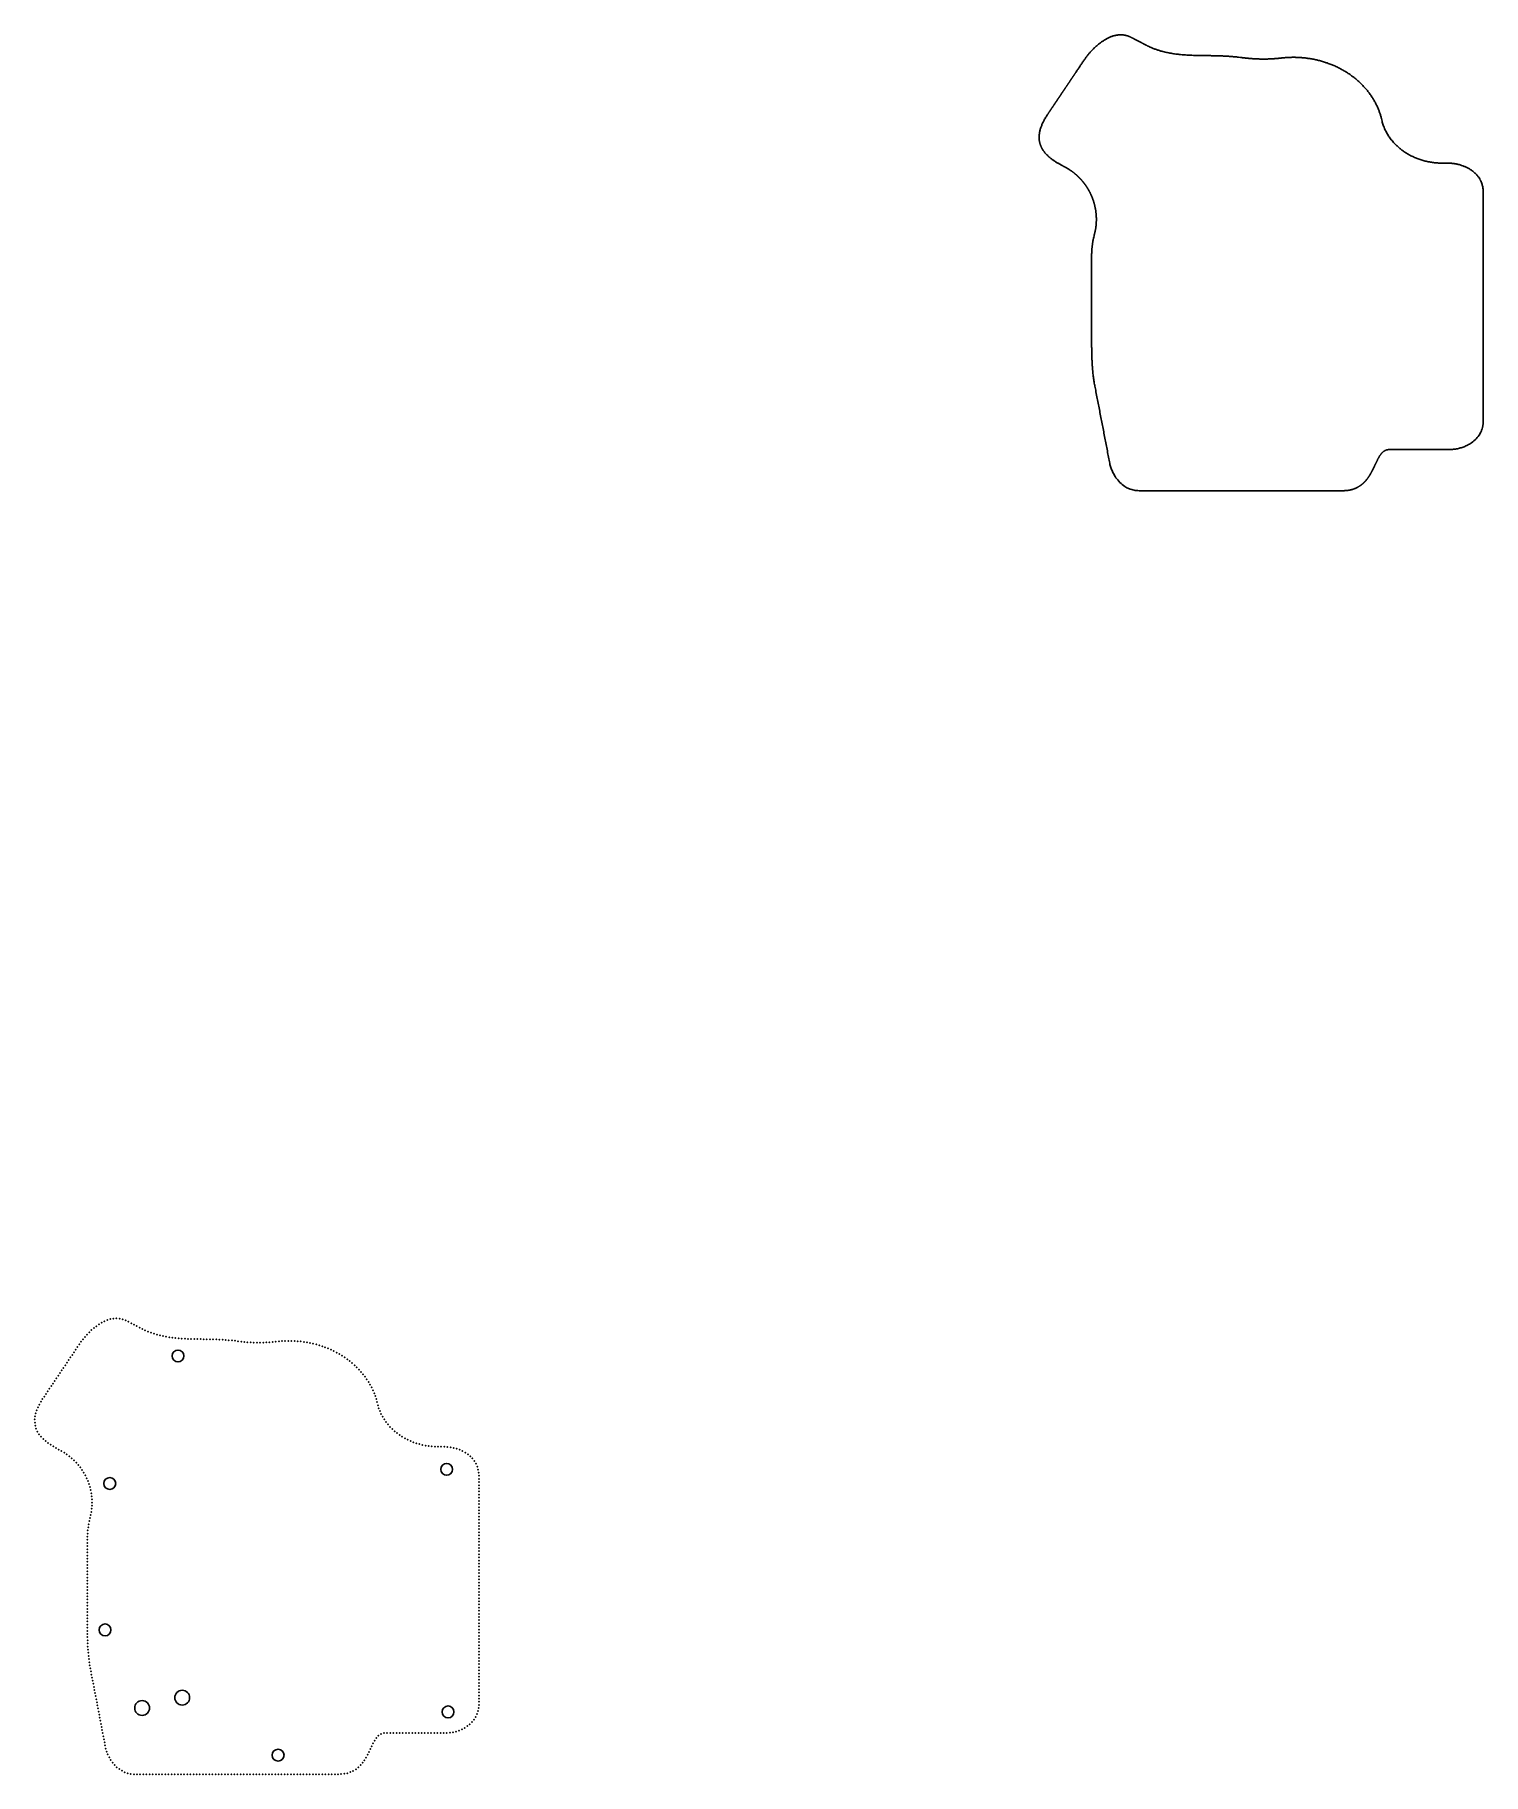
# Model space of a CAD drawing. Header units: millimetres. Extents: x -82 to 406, y -81 to 505.
import ezdxf

# ---------------------------------------------------------------- set-up
doc = ezdxf.new("R2010")
doc.units = ezdxf.units.MM
doc.header["$MEASUREMENT"] = 0

msp = doc.modelspace()

# ---------------------------------------------------------------- linework, layer by layer
for centre, radius in [((-33.44, 60), 2), ((57.09, 21.77), 2), ((-56.44, 17), 2), ((-58.02, -32.35), 2), ((-32.03, -55.2), 2.5), ((-45.53, -58.7), 2.5), ((57.56, -60), 2), ((0.28, -74.58), 2)]:
    msp.add_circle(centre, radius)
msp.add_rational_spline([(346.38, 497.55), (353.97, 496.7), (361.16, 493.86), (366.99, 489.14), (370.74, 483.11), (372.22, 476.61), (373.35, 471.68), (376.36, 467.14), (381.08, 463.78), (386.81, 462.1), (392.61, 462.1), (392.96, 462.1), (393.3, 462.1), (393.64, 462.1), (393.99, 462.1), (394.33, 462.1), (395.52, 462.1), (396.7, 461.99), (397.86, 461.77), (398.99, 461.43), (400.77, 460.69), (401.52, 460.33), (402.29, 459.88), (403.04, 459.32), (404.39, 458.02), (404.88, 457.39), (405.24, 456.8), (405.49, 456.29), (405.81, 455.54), (405.94, 455.2), (406.04, 454.86), (406.14, 454.5), (406.25, 453.92), (406.31, 453.61), (406.35, 453.24), (406.38, 452.8), (406.38, 452.3), (406.38, 436.86), (406.38, 421.43), (406.38, 405.99), (406.38, 390.56), (406.38, 375.12), (406.38, 374.45), (406.32, 373.77), (406.19, 373.1), (406, 372.44), (405.62, 371.5), (405.42, 371.04), (405.11, 370.49), (404.68, 369.88), (403.53, 368.65), (402.93, 368.14), (402.34, 367.74), (401.82, 367.42), (400.81, 366.87), (400.22, 366.59), (399.62, 366.35), (398.99, 366.15), (397.72, 365.82), (397.06, 365.7), (396.4, 365.61), (395.73, 365.57), (395.07, 365.57), (391.09, 365.57), (387.11, 365.57), (383.13, 365.57), (379.16, 365.57), (375.18, 365.57), (374.74, 365.57), (374.36, 365.54), (374.04, 365.48), (373.76, 365.4), (373.33, 365.22), (373.15, 365.13), (372.95, 365.01), (372.75, 364.86), (372.24, 364.4), (371.98, 364.1), (371.74, 363.77), (371.53, 363.44), (370.86, 362.33), (370.37, 361.32), (369.87, 360.21), (369.35, 359.11), (368.43, 357.34), (367.94, 356.49), (367.34, 355.59), (366.6, 354.73), (365.2, 353.53), (364.64, 353.14), (364.05, 352.79), (363.43, 352.5), (362.4, 352.12), (361.84, 351.95), (361.13, 351.79), (360.26, 351.68), (359.24, 351.68), (345.48, 351.68), (331.72, 351.68), (317.96, 351.68), (304.2, 351.68), (290.44, 351.68), (289.79, 351.68), (289.13, 351.75), (288.47, 351.87), (287.83, 352.05), (286.92, 352.41), (286.45, 352.6), (285.85, 352.91), (285.19, 353.36), (283.82, 354.56), (283.24, 355.19), (282.77, 355.83), (282.39, 356.42), (281.63, 357.7), (281.24, 358.51), (280.92, 359.36), (280.67, 360.23), (280.5, 361.12), (279.5, 366.32), (278.5, 371.52), (277.5, 376.72), (276.5, 381.92), (275.5, 387.12), (275.08, 389.28), (274.81, 391.42), (274.64, 393.53), (274.55, 395.58), (274.44, 399.62), (274.42, 401.66), (274.43, 403.69), (274.44, 405.7), (274.44, 407.68), (274.44, 412.32), (274.44, 416.96), (274.44, 421.61), (274.44, 426.25), (274.44, 430.89), (274.44, 431.95), (274.49, 433.01), (274.6, 434.07), (274.75, 435.11), (274.94, 436.14), (275.02, 436.53), (275.1, 436.92), (275.19, 437.31), (275.28, 437.7), (275.38, 438.08), (275.67, 439.18), (275.88, 440.31), (276.01, 441.44), (276.06, 442.58), (275.99, 444.86), (275.88, 446), (275.68, 447.12), (275.41, 448.23), (274.57, 450.8), (273.95, 452.23), (273.19, 453.6), (272.3, 454.88), (270.28, 457.27), (269.15, 458.35), (267.93, 459.33), (266.62, 460.18), (265.23, 460.9), (265.14, 460.95), (265.04, 461), (264.94, 461.05), (264.85, 461.1), (264.75, 461.15), (263.99, 461.55), (263.26, 461.97), (262.56, 462.39), (261.89, 462.83), (261.27, 463.28), (260.24, 464.03), (259.3, 464.83), (258.5, 465.69), (257.85, 466.64), (257.39, 467.69), (256.99, 468.57), (256.75, 469.51), (256.66, 470.48), (256.71, 471.47), (256.89, 472.44), (257.12, 473.69), (257.54, 474.92), (258.13, 476.18), (258.88, 477.46), (259.78, 478.8), (262.26, 482.48), (264.73, 486.17), (267.21, 489.85), (269.68, 493.54), (272.16, 497.22), (272.16, 497.23), (272.16, 497.23), (272.17, 497.23), (272.17, 497.24), (272.17, 497.24), (272.99, 498.41), (273.91, 499.53), (274.93, 500.6), (276.01, 501.59), (277.15, 502.47), (278.14, 503.23), (279.16, 503.92), (280.22, 504.49), (281.31, 504.92), (282.44, 505.17), (283.16, 505.33), (283.92, 505.41), (284.7, 505.41), (285.48, 505.3), (286.27, 505.08), (286.52, 505), (286.76, 504.92), (287.01, 504.83), (287.26, 504.72), (287.5, 504.61), (287.59, 504.57), (287.68, 504.53), (287.77, 504.49), (287.85, 504.44), (287.94, 504.4), (288.9, 503.9), (289.86, 503.4), (290.82, 502.9), (291.77, 502.41), (292.73, 501.91), (293.96, 501.27), (296.45, 500.17), (300.3, 499.04), (305.63, 498.41), (312.3, 498.35), (317.61, 498.33), (321.51, 498.09), (324.03, 497.82), (325.21, 497.66), (326.48, 497.49), (327.75, 497.36), (329.03, 497.26), (330.31, 497.21), (332.97, 497.17), (334.35, 497.19), (335.72, 497.26), (337.1, 497.38), (338.46, 497.54), (340.01, 497.72), (341.56, 497.81), (343.12, 497.82), (344.68, 497.73), (346.23, 497.57), (346.24, 497.57), (346.26, 497.57), (346.27, 497.56), (346.29, 497.56), (346.32, 497.56), (346.33, 497.56), (346.35, 497.55), (346.37, 497.55), (346.38, 497.55)], [1, 0.924782215242, 0.887173322862, 0.887173322862, 0.924782215242, 1, 0.909071335029, 0.863607002544, 0.863607002544, 0.909071335029, 1, 1, 1, 1, 1, 1, 1, 1, 1, 1, 1, 1, 1, 1, 1, 1, 1, 1, 1, 1, 1, 1, 1, 1, 1, 1, 1, 1, 1, 1, 1, 1, 1, 1, 1, 1, 1, 1, 1, 1, 1, 1, 1, 1, 1, 1, 1, 1, 1, 1, 1, 1, 1, 1, 1, 1, 1, 1, 1, 1, 1, 1, 1, 1, 1, 1, 1, 1, 1, 1, 1, 1, 1, 1, 1, 1, 1, 1, 1, 1, 1, 1, 1, 1, 1, 1, 1, 1, 1, 1, 1, 1, 1, 1, 1, 1, 1, 1, 1, 1, 1, 1, 1, 1, 1, 1, 1, 1, 1, 1, 1, 1, 1, 1, 1, 1, 1, 1, 1, 1, 1, 1, 1, 1, 1, 1, 1, 1, 1, 1, 1, 1, 1, 1, 1, 1, 1, 1, 1, 1, 1, 1, 1, 1, 1, 1, 1, 1, 1, 1, 1, 1, 1, 1, 1, 1, 1, 1, 1, 1, 1, 1, 1, 1, 1, 1, 1, 1, 1, 1, 1, 1, 1, 1, 1, 1, 1, 1, 1, 1, 1, 1, 1, 1, 1, 1, 1, 1, 1, 1, 1, 1, 1, 1, 1, 1, 1, 1, 1, 1, 1, 1, 1, 1, 1, 1, 1, 1, 1, 1, 1, 1, 1, 1, 1, 1, 1, 1, 1, 1, 1, 1, 1, 1, 1, 1, 1, 1, 1, 1, 1, 1, 1, 1, 1, 1, 1, 1, 0.996709039408, 0.995063559112, 0.995063559112, 0.996709039408, 1, 1, 1, 1, 1, 1, 1, 1, 1, 1], degree=5, knots=[0, 0, 0, 0, 0, 0, 1.246604, 1.246604, 1.246604, 1.246604, 1.246604, 2.622097, 2.622097, 2.622097, 2.622097, 2.622097, 3.622097, 3.622097, 3.622097, 3.622097, 3.622097, 4.216649, 4.216649, 4.216649, 4.216649, 4.587734, 4.587734, 4.587734, 4.587734, 4.932642, 4.932642, 4.932642, 4.932642, 5.213195, 5.213195, 5.213195, 5.213195, 5.396148, 5.396148, 5.396148, 5.396148, 5.396148, 6.396148, 6.396148, 6.396148, 6.396148, 6.396148, 6.733763, 6.733763, 6.733763, 6.733763, 6.907119, 6.907119, 6.907119, 6.907119, 7.07747, 7.07747, 7.07747, 7.07747, 7.30409, 7.30409, 7.30409, 7.30409, 7.533907, 7.533907, 7.533907, 7.533907, 7.533907, 8.533907, 8.533907, 8.533907, 8.533907, 8.533907, 8.755466, 8.755466, 8.755466, 8.755466, 8.914801, 8.914801, 8.914801, 8.914801, 9.130935, 9.130935, 9.130935, 9.130935, 9.693381, 9.693381, 9.693381, 9.693381, 10.108437, 10.108437, 10.108437, 10.108437, 10.35051, 10.35051, 10.35051, 10.35051, 10.500058, 10.500058, 10.500058, 10.500058, 10.500058, 11.500058, 11.500058, 11.500058, 11.500058, 11.500058, 11.828347, 11.828347, 11.828347, 11.828347, 11.993101, 11.993101, 11.993101, 11.993101, 12.153673, 12.153673, 12.153673, 12.153673, 12.403463, 12.403463, 12.403463, 12.403463, 12.403463, 13.403463, 13.403463, 13.403463, 13.403463, 13.403463, 14.506335, 14.506335, 14.506335, 14.506335, 15.634752, 15.634752, 15.634752, 15.634752, 15.634752, 16.634752, 16.634752, 16.634752, 16.634752, 16.634752, 16.808228, 16.808228, 16.808228, 16.808228, 16.808228, 16.873861, 16.873861, 16.873861, 16.873861, 16.873861, 17.444361, 17.444361, 17.444361, 17.444361, 18.014861, 18.014861, 18.014861, 18.014861, 18.79615, 18.79615, 18.79615, 18.79615, 19.577439, 19.577439, 19.577439, 19.577439, 19.577439, 19.634319, 19.634319, 19.634319, 19.634319, 19.634319, 19.685265, 19.685265, 19.685265, 19.685265, 19.685265, 19.769531, 19.769531, 19.769531, 19.769531, 19.769531, 19.84086, 19.84086, 19.84086, 19.84086, 19.84086, 19.931786, 19.931786, 19.931786, 19.931786, 19.931786, 20.931786, 20.931786, 20.931786, 20.931786, 20.931786, 20.932989, 20.932989, 20.932989, 20.932989, 20.932989, 21.308142, 21.308142, 21.308142, 21.308142, 21.308142, 21.629403, 21.629403, 21.629403, 21.629403, 21.629403, 21.842453, 21.842453, 21.842453, 21.842453, 21.842453, 21.909523, 21.909523, 21.909523, 21.909523, 21.909523, 21.932989, 21.932989, 21.932989, 21.932989, 21.932989, 22.932989, 22.932989, 22.932989, 22.932989, 22.932989, 23.132989, 23.332989, 23.532989, 23.732989, 23.909868, 23.909868, 23.909868, 23.909868, 23.909868, 24.550596, 24.550596, 24.550596, 24.550596, 25.239596, 25.239596, 25.239596, 25.239596, 25.239596, 25.496324, 25.496324, 25.496324, 25.496324, 25.496324, 25.504147, 25.504147, 25.504147, 25.504147, 25.511978, 25.511978, 25.511978, 25.511978, 25.511978, 25.511978])
at = {"linetype": 'Continuous'}
for p in [(-60.1, 70.64), (-59.2, 71.2), (-58.26, 71.69), (-57.29, 72.1), (-56.28, 72.42), (-55.24, 72.62), (-54.18, 72.68), (-53.13, 72.6), (-52.1, 72.37), (-51.11, 72), (-50.16, 71.53), (-49.22, 71.04), (-48.28, 70.56), (-66.12, 64.76), (-65.49, 65.61), (-64.82, 66.42), (-64.11, 67.21), (-63.37, 67.97), (-62.6, 68.69), (-61.8, 69.38), (-60.96, 70.03), (-47.34, 70.07), (-46.4, 69.58), (-45.46, 69.09), (-44.51, 68.63), (-43.54, 68.21), (-42.55, 67.83), (-41.55, 67.48), (-40.54, 67.18), (-39.52, 66.91), (-38.48, 66.67), (-37.44, 66.47), (-36.4, 66.3), (-35.35, 66.15), (-34.3, 66.04), (-33.25, 65.94), (-32.19, 65.87), (-31.13, 65.81), (-30.08, 65.76), (-29.02, 65.73), (-27.96, 65.7), (-26.9, 65.69), (-25.85, 65.67), (-24.79, 65.65), (-23.73, 65.64), (-22.67, 65.62), (-21.61, 65.59), (-20.56, 65.56), (-19.5, 65.52), (-18.44, 65.46), (-17.39, 65.4), (-16.33, 65.31), (-15.28, 65.22), (-14.22, 65.1), (-13.18, 64.97), (-12.12, 64.84), (-11.07, 64.73), (-10.02, 64.64), (-8.96, 64.57), (-7.9, 64.53), (-6.85, 64.5), (-4.73, 64.52), (-3.67, 64.55), (-2.62, 64.61), (-1.56, 64.69), (-0.51, 64.79), (0.54, 64.91), (1.6, 65), (2.66, 65.06), (3.71, 65.08), (4.77, 65.08), (5.83, 65.04), (6.88, 64.97), (7.94, 64.87), (8.99, 64.73), (10.03, 64.57), (-69.67, 59.49), (-69.08, 60.37), (-68.49, 61.25), (-67.9, 62.13), (-67.31, 63.01), (-66.72, 63.89), (-5.79, 64.5), (11.07, 64.37), (12.1, 64.14), (13.13, 63.88), (14.15, 63.58), (15.15, 63.26), (16.15, 62.9), (17.13, 62.51), (18.1, 62.09), (19.06, 61.64), (20, 61.15), (20.93, 60.64), (21.83, 60.09), (22.72, 59.51), (23.58, 58.9), (-73.8, 53.35), (-73.21, 54.22), (-72.62, 55.1), (-72.03, 55.98), (-71.44, 56.86), (-70.85, 57.74), (-70.26, 58.62), (24.43, 58.26), (25.25, 57.59), (26.04, 56.89), (26.81, 56.17), (27.55, 55.41), (28.26, 54.62), (28.94, 53.81), (29.58, 52.97), (-77.93, 47.2), (-77.34, 48.08), (-76.75, 48.95), (-76.16, 49.83), (-75.57, 50.71), (-74.98, 51.59), (-74.39, 52.47), (30.19, 52.11), (30.77, 51.22), (31.3, 50.31), (31.8, 49.38), (32.26, 48.42), (32.68, 47.45), (-81.03, 41.67), (-80.63, 42.65), (-80.17, 43.61), (-79.66, 44.53), (-79.11, 45.44), (-78.52, 46.32), (33.05, 46.46), (33.38, 45.45), (33.66, 44.43), (33.91, 43.4), (34.21, 42.39), (34.58, 41.4), (-81.7, 38.58), (-81.68, 37.52), (-81.58, 39.63), (-81.53, 36.48), (-81.35, 40.67), (-81.24, 35.46), (35.01, 40.43), (35.51, 39.5), (36.05, 38.59), (36.66, 37.72), (37.31, 36.89), (38.01, 36.1), (38.75, 35.35), (-80.81, 34.5), (-80.26, 33.59), (-79.6, 32.76), (-78.87, 32), (-78.08, 31.3), (-77.25, 30.65), (-76.38, 30.04), (-75.48, 29.48), (39.54, 34.63), (40.36, 33.97), (41.21, 33.34), (42.1, 32.77), (43.01, 32.23), (43.95, 31.74), (44.91, 31.3), (45.9, 30.91), (46.89, 30.56), (47.91, 30.26), (48.94, 30), (49.97, 29.79), (51.02, 29.63), (52.07, 29.51), (53.13, 29.44), (54.18, 29.42), (55.24, 29.42), (56.3, 29.41), (57.36, 29.35), (-74.57, 28.95), (-73.64, 28.44), (-72.71, 27.94), (-71.79, 27.4), (-70.91, 26.82), (-70.06, 26.19), (-69.25, 25.51), (-68.47, 24.79), (-67.73, 24.04), (58.41, 29.22), (59.44, 29.01), (60.46, 28.72), (61.46, 28.36), (62.42, 27.94), (63.36, 27.43), (64.24, 26.85), (65.06, 26.18), (65.8, 25.43), (66.45, 24.6), (66.99, 23.69), (-67.03, 23.24), (-66.38, 22.41), (-65.77, 21.55), (-65.21, 20.65), (-64.69, 19.73), (-64.23, 18.78), (-63.81, 17.8), (67.41, 22.72), (67.71, 21.7), (67.89, 20.66), (67.94, 19.6), (67.94, 18.54), (-63.45, 16.81), (-63.14, 15.8), (-62.88, 14.77), (-62.68, 13.73), (-62.54, 12.68), (67.94, 17.49), (67.94, 16.43), (67.94, 15.37), (67.94, 14.31), (67.94, 13.25), (67.94, 12.2), (-62.83, 6.37), (-62.64, 7.41), (-62.51, 8.46), (-62.45, 11.63), (-62.43, 9.51), (-62.41, 10.57), (67.94, 11.14), (67.94, 10.08), (67.94, 9.02), (67.94, 7.96), (67.94, 6.9), (-63.93, 0.12), (-63.84, 1.18), (-63.71, 2.23), (-63.53, 3.27), (-63.32, 4.31), (-63.08, 5.34), (67.94, 5.85), (67.94, 4.79), (67.94, 3.73), (67.94, 2.67), (67.94, 1.61), (67.94, 0.56), (-64, -1.99), (-64, -3.05), (-64, -4.11), (-64, -5.17), (-63.99, -0.93), (67.94, -0.5), (67.94, -1.56), (67.94, -2.62), (67.94, -3.68), (67.94, -4.74), (67.94, -5.79), (-64, -6.22), (-64, -7.28), (-64, -8.34), (-64, -9.4), (-64, -10.46), (-64, -11.51), (67.94, -6.85), (67.94, -7.91), (67.94, -8.97), (67.94, -10.03), (67.94, -11.09), (-64, -12.57), (-64, -13.63), (-64, -14.69), (-64, -15.75), (-64, -16.81), (67.94, -12.14), (67.94, -13.2), (67.94, -14.26), (67.94, -15.32), (67.94, -16.38), (67.94, -17.43), (-64, -17.86), (-64, -18.92), (-64, -19.98), (-64, -21.04), (-64, -22.1), (-64, -23.16), (67.94, -18.49), (67.94, -19.55), (67.94, -20.61), (67.94, -21.67), (67.94, -22.73), (-64.01, -28.45), (-64, -24.21), (-64, -25.27), (-64, -26.33), (-64, -27.39), (67.94, -23.78), (67.94, -24.84), (67.94, -25.9), (67.94, -26.96), (67.94, -28.02), (67.94, -29.07), (-64.01, -29.5), (-64.01, -30.56), (-64, -31.62), (-64, -32.68), (-63.98, -33.74), (-63.96, -34.8), (67.94, -30.13), (67.94, -31.19), (67.94, -32.25), (67.94, -33.31), (67.94, -34.37), (-63.93, -35.85), (-63.89, -36.91), (-63.84, -37.97), (-63.77, -39.02), (-63.69, -40.08), (67.94, -35.42), (67.94, -36.48), (67.94, -37.54), (67.94, -38.6), (67.94, -39.66), (67.94, -40.72), (-63.59, -41.13), (-63.47, -42.18), (-63.33, -43.23), (-63.17, -44.28), (-62.99, -45.32), (-62.79, -46.36), (67.94, -41.77), (67.94, -42.83), (67.94, -43.89), (67.94, -44.95), (67.94, -46.01), (-62.59, -47.4), (-62.39, -48.44), (-62.19, -49.48), (-61.99, -50.52), (-61.79, -51.56), (-61.59, -52.6), (67.94, -47.06), (67.94, -48.12), (67.94, -49.18), (67.94, -50.24), (67.94, -51.3), (67.94, -52.36), (-61.39, -53.64), (-61.19, -54.67), (-60.99, -55.71), (-60.79, -56.75), (-60.6, -57.79), (67.94, -53.41), (67.94, -54.47), (67.94, -55.53), (67.94, -56.59), (67.94, -57.65), (-60.4, -58.83), (-60.2, -59.87), (-60, -60.91), (-59.8, -61.95), (-59.6, -62.99), (-59.4, -64.03), (64.9, -64.15), (65.66, -63.42), (66.34, -62.6), (66.9, -61.71), (67.35, -60.75), (67.67, -59.74), (67.87, -58.7), (-59.2, -65.07), (-59, -66.11), (-58.8, -67.14), (-58.6, -68.18), (-58.4, -69.22), (-58.2, -70.26), (32.81, -69.71), (33.38, -68.82), (34.08, -68.03), (34.95, -67.44), (35.97, -67.16), (37.03, -67.11), (38.09, -67.11), (39.14, -67.11), (40.2, -67.11), (41.26, -67.11), (42.32, -67.11), (43.38, -67.11), (44.43, -67.11), (45.49, -67.11), (46.55, -67.11), (47.61, -67.11), (48.67, -67.11), (49.73, -67.11), (50.78, -67.11), (51.84, -67.11), (52.9, -67.11), (53.96, -67.11), (55.02, -67.11), (56.08, -67.11), (57.13, -67.1), (58.19, -67.02), (59.23, -66.85), (60.26, -66.61), (61.27, -66.27), (62.24, -65.86), (63.18, -65.37), (64.07, -64.8), (-58, -71.3), (-57.77, -72.34), (-57.47, -73.35), (-57.09, -74.33), (-56.62, -75.29), (-56.09, -76.2), (29.95, -75.37), (30.45, -74.44), (30.93, -73.5), (31.38, -72.54), (31.84, -71.59), (32.31, -70.64), (-55.48, -77.07), (-54.81, -77.88), (-54.06, -78.63), (-53.24, -79.29), (-52.35, -79.86), (-51.4, -80.33), (-50.39, -80.67), (-49.36, -80.89), (-48.31, -80.99), (-47.25, -81), (-46.19, -81), (-45.13, -81), (-44.08, -81), (-43.02, -81), (-41.96, -81), (-40.9, -81), (-39.84, -81), (-38.78, -81), (-37.73, -81), (-36.67, -81), (-35.61, -81), (-34.55, -81), (-33.49, -81), (-32.44, -81), (-31.38, -81), (-30.32, -81), (-29.26, -81), (-28.2, -81), (-27.14, -81), (-26.09, -81), (-25.03, -81), (-23.97, -81), (-22.91, -81), (-21.85, -81), (-20.79, -81), (-19.74, -81), (-18.68, -81), (-17.62, -81), (-16.56, -81), (-15.5, -81), (-14.45, -81), (-13.39, -81), (-12.33, -81), (-11.27, -81), (-10.21, -81), (-9.15, -81), (-8.1, -81), (-7.04, -81), (-5.98, -81), (-4.92, -81), (-3.86, -81), (-2.81, -81), (-1.75, -81), (-0.69, -81), (0.37, -81), (1.43, -81), (2.49, -81), (3.54, -81), (4.6, -81), (5.66, -81), (6.72, -81), (7.78, -81), (8.84, -81), (9.89, -81), (10.95, -81), (12.01, -81), (13.07, -81), (14.13, -81), (15.18, -81), (16.24, -81), (17.3, -81), (18.36, -81), (19.42, -81), (20.48, -81), (21.53, -80.98), (22.59, -80.87), (23.62, -80.65), (24.62, -80.31), (25.58, -79.87), (26.49, -79.32), (27.32, -78.67), (28.08, -77.94), (28.77, -77.13), (29.39, -76.27)]:
    msp.add_point(p, dxfattribs=at)

doc.saveas('drawing.dxf')
